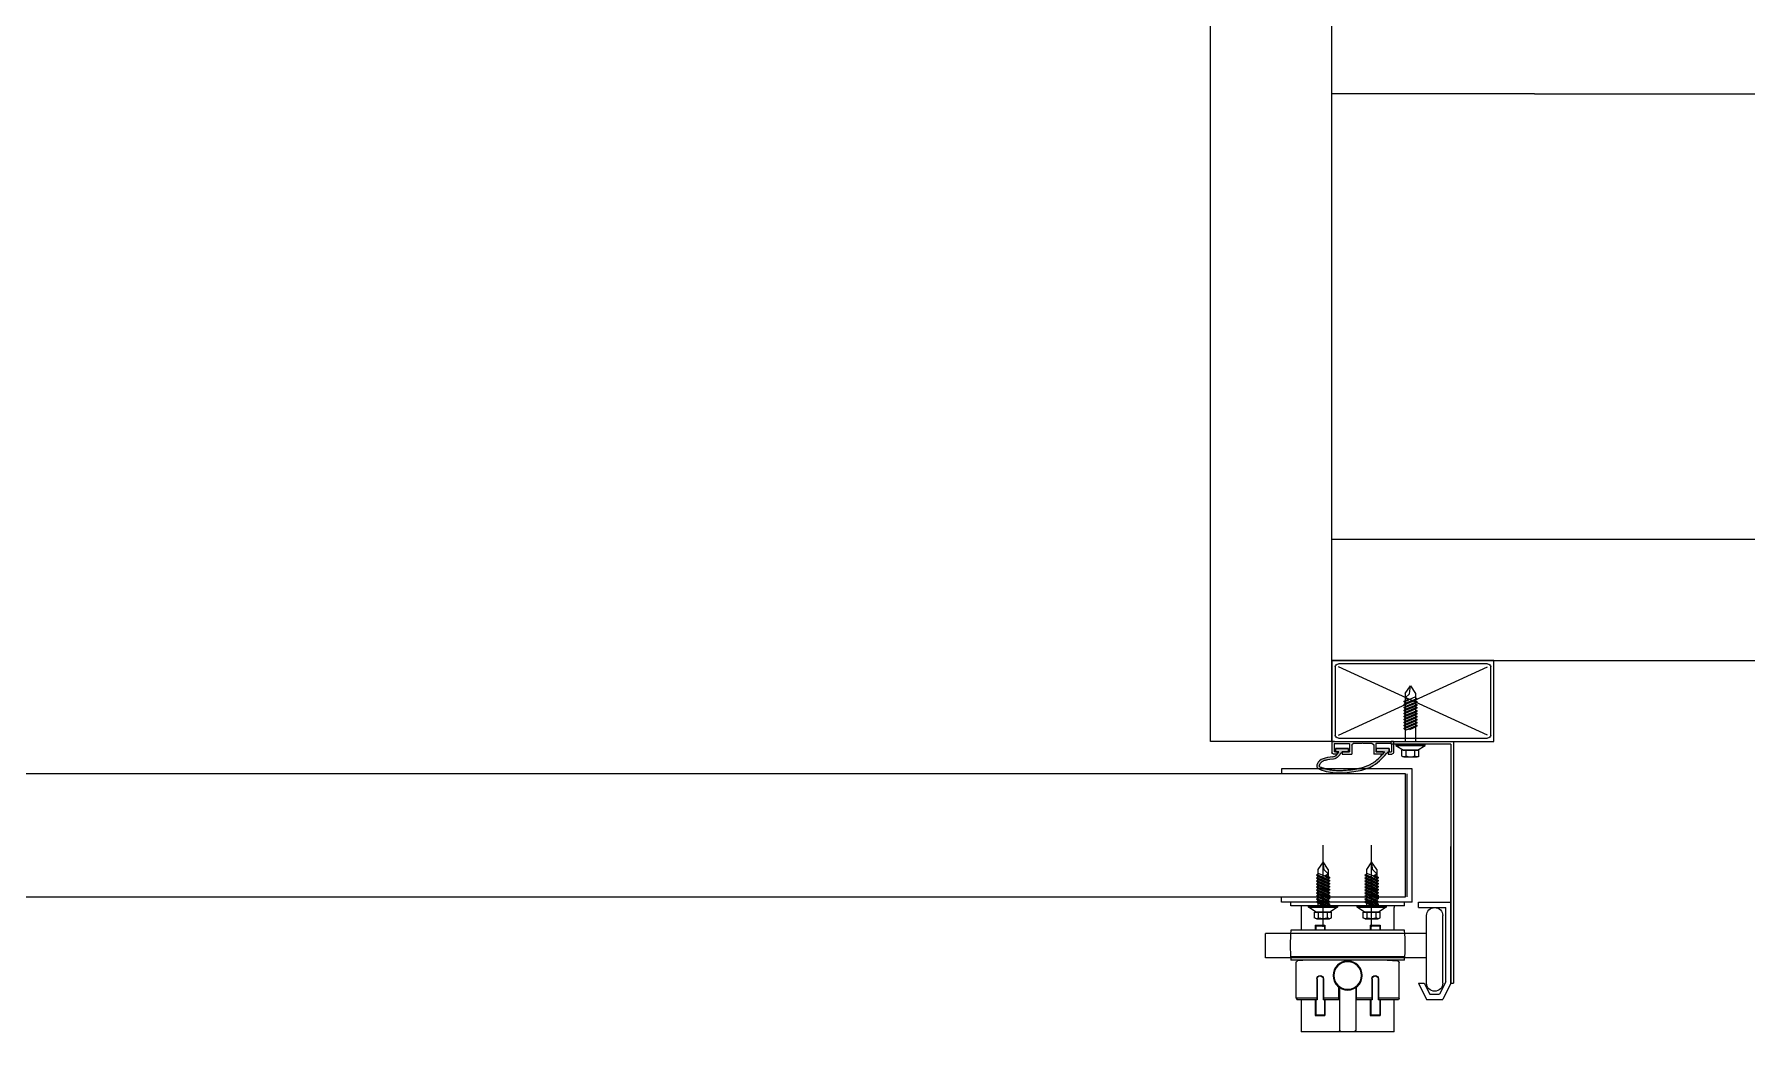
# Model space of a CAD drawing. Header units: millimetres. Extents: x -27104 to 125781, y -3376 to 46996.
# Drawn here: x 59840.99 to 59861.67, y 18517.12 to 18529.17 of the extents above; entities that cross this region are included whole.
import ezdxf

# ---------------------------------------------------------------- set-up
doc = ezdxf.new("R2010")
doc.units = ezdxf.units.MM
doc.header["$LTSCALE"] = 100
doc.header["$MEASUREMENT"] = 0
doc.layers.get('0').update_dxf_attribs({"linetype": 'CONTINUOUS'})
for name, color, linetype in [('ELE9', 9, 'CONTINUOUS'), ('FIN(패널-T75 글라스울)', 6, 'CONTINUOUS'), ('OVERHEAD DOOR - 1', 4, 'CONTINUOUS'), ('OVERHEAD DOOR - ETC', 252, 'CONTINUOUS')]:
    doc.layers.add(name, color=color, linetype=linetype)

# ---------------------------------------------------------------- blocks, each defined once
blk = doc.blocks.new('A$C2563bbe5')
at = {"layer": 'OVERHEAD DOOR - ETC'}
h = blk.add_hatch(color=256, dxfattribs=at)
h.dxf.hatch_style = 1
edge = h.paths.add_edge_path()
edge.add_line((6727.3, 733.3), (6729.3, 733.3))
edge.add_spline(control_points=[(6729.3, 733.3), (6729, 733.8), (6728.7, 734.4), (6728.3, 734.8)], knot_values=[0, 0, 0, 0, 1.802776, 1.802776, 1.802776, 1.802776], degree=3, periodic=0)
edge.add_line((6728.3, 734.8), (6728, 735))
edge.add_line((6728, 735), (6727.6, 735.7))
edge.add_line((6727.6, 735.7), (6726.7, 736.1))
edge.add_line((6726.7, 736.1), (6725.4, 736.5))
edge.add_spline(control_points=[(6725.4, 736.5), (6721.2, 737), (6716.3, 737.6), (6715.3, 743.5), (6719.6, 745), (6724.2, 746.2), (6732, 746.6), (6737.6, 745.8), (6741.1, 745.2)], knot_values=[0, 0, 0, 0, 10.510022, 12.30215, 15.888405, 21.408051, 27.790202, 38.523805, 38.523805, 38.523805, 38.523805], degree=3, periodic=0)
edge.add_spline(control_points=[(6741.1, 745.2), (6741.1, 745.2), (6744.3, 744.6), (6751.9, 742.2), (6756.9, 736.5), (6759.7, 733.3)], knot_values=[81.368069, 81.368069, 81.368069, 81.368069, 81.427954, 91.382666, 103.911951, 103.911951, 103.911951, 103.911951], degree=3, periodic=0)
edge.add_line((6759.7, 733.3), (6760.3, 733.3))
edge.add_line((6760.3, 733.3), (6760.3, 731.3))
edge.add_line((6760.3, 731.3), (6752.3, 731.3))
edge.add_line((6752.3, 731.3), (6752.3, 733.3))
edge.add_line((6752.3, 733.3), (6757.7, 733.3))
edge.add_spline(control_points=[(6757.7, 733.3), (6757.4, 733.7), (6757, 734.1), (6756.7, 734.4)], knot_values=[101.110526, 101.110526, 101.110526, 101.110526, 102.614786, 102.614786, 102.614786, 102.614786], degree=3, periodic=0)
edge.add_line((6756.7, 734.4), (6756.7, 734.8))
edge.add_line((6756.7, 734.8), (6756.4, 734.8))
edge.add_spline(control_points=[(6756.4, 734.8), (6756.3, 734.9), (6756.2, 735), (6755, 736.3), (6753.9, 737.4), (6752.1, 738.9), (6751.5, 739.4), (6750.3, 740.2), (6749.6, 740.6), (6747.4, 741.8), (6745.6, 742.5), (6742.9, 743.3), (6742, 743.5), (6741, 743.7), (6740.9, 743.7), (6740.8, 743.8)], knot_values=[81.408921, 81.408921, 81.408921, 81.408921, 81.846453, 81.846453, 86.724969, 86.724969, 89.164228, 89.164228, 91.603486, 91.603486, 97.394899, 97.394899, 100.290605, 100.290605, 100.605478, 100.605478, 100.605478, 100.605478], degree=3, periodic=0)
edge.add_spline(control_points=[(6740.8, 743.8), (6740, 743.9), (6739.3, 744.1), (6737.3, 744.4), (6736.1, 744.5), (6734.3, 744.6), (6733.7, 744.7), (6733.1, 744.7)], knot_values=[72.981686, 72.981686, 72.981686, 72.981686, 75.56252, 75.56252, 79.405214, 79.405214, 81.408921, 81.408921, 81.408921, 81.408921], degree=3, periodic=0)
edge.add_spline(control_points=[(6733.1, 744.7), (6732.3, 744.8), (6731.5, 744.8), (6730.6, 744.9), (6730.5, 744.9), (6730.4, 744.9)], knot_values=[24.457688, 24.457688, 24.457688, 24.457688, 26.980257, 26.980257, 27.239597, 27.239597, 27.239597, 27.239597], degree=3, periodic=0)
edge.add_spline(control_points=[(6730.4, 744.9), (6729.5, 744.9), (6728.6, 744.9), (6726.7, 744.8), (6725.7, 744.7), (6723.7, 744.4), (6722.8, 744.2), (6721.3, 743.9), (6720.8, 743.7), (6720, 743.5), (6719.8, 743.4), (6719.2, 743.3), (6719, 743.2), (6718.4, 743), (6718.2, 742.9), (6717.7, 742.7), (6717.5, 742.6), (6717.3, 742.4), (6717.2, 742.3), (6717.2, 742.3), (6717.2, 742.3), (6717.1, 742.2), (6717.1, 742.2), (6717.1, 742.2), (6717.1, 742.1), (6717.1, 741.8), (6717.2, 741.7), (6717.3, 741.4), (6717.3, 741.3), (6717.5, 741), (6717.6, 740.9), (6717.9, 740.6), (6718.1, 740.4), (6718.5, 739.5), (6719.1, 739.4), (6719.9, 739), (6720.6, 738.6), (6721.6, 738.5), (6722.2, 738.4), (6726, 737.9)], knot_values=[0, 0, 0, 0, 2.699013, 2.699013, 5.918469, 5.918469, 9.137924, 9.137924, 10.747652, 10.747652, 11.552515, 11.552515, 12.357379, 12.357379, 13.187027, 13.187027, 14.016674, 14.016674, 14.846322, 14.846322, 15.271824, 15.271824, 15.697327, 15.697327, 16.368626, 16.368626, 17.039926, 17.039926, 17.711225, 17.711225, 18.939482, 18.939482, 20.167739, 20.167739, 21.883718, 21.883718, 23.599698, 23.599698, 24.457688, 24.457688, 24.457688, 24.457688], degree=3, periodic=0)
edge.add_spline(control_points=[(6726, 737.9), (6726.5, 737.8), (6727.1, 737.6), (6728, 737.1), (6728.3, 736.8), (6728.8, 736.4), (6729, 736.3), (6729.3, 736), (6729.4, 735.8), (6729.8, 735.3), (6730, 735), (6730.3, 734.5), (6730.5, 734.3), (6731.3, 733.3)], knot_values=[0, 0, 0, 0, 1.654202, 1.654202, 2.776859, 2.776859, 3.338188, 3.338188, 3.899517, 3.899517, 4.888564, 4.888564, 5.545615, 5.545615, 5.545615, 5.545615], degree=3, periodic=0)
edge.add_line((6731.3, 733.3), (6735.3, 733.3))
edge.add_line((6735.3, 733.3), (6735.3, 731.3))
edge.add_line((6735.3, 731.3), (6727.3, 731.3))
edge.add_line((6727.3, 731.3), (6727.3, 733.3))
at = {"layer": 'FIN(패널-T75 글라스울)'}
for p, q in [((6650, 727), (6650, 252)), ((6725, 727), (6650, 727)), ((6725, 727), (6725, 252)), ((6725, 677), (7200, 677)), ((6725, 602), (7200, 602)), ((6725, 327), (6850, 327))]:
    blk.add_line(p, q, dxfattribs=at)
at = {"layer": 'OVERHEAD DOOR - 1', "lineweight": 0}
for p, q in [((4229.6, 823), (6770.4, 823)), ((6770.4, 823), (6770.4, 747)), ((6770.4, 747), (4229.6, 747))]:
    blk.add_line(p, q, dxfattribs=at)
at = {"layer": 'OVERHEAD DOOR - ETC'}
for p, q in [((6706, 886.5), (6706, 906.2)), ((6763.5, 906.2), (6706, 906.2)), ((6729.7, 879), (6729.7, 905.2)), ((6738.7, 906.2), (6730.7, 906.2)), ((6739.7, 879), (6739.7, 905.2)), ((6763.5, 906.2), (6763.5, 886.5)), ((6714.7, 886.5), (6714.7, 896.2)), ((6714.7, 896.2), (6720.7, 896.2)), ((6715, 886.5), (6715, 896)), ((6720.5, 896), (6715, 896)), ((6720.5, 886.5), (6720.5, 896)), ((6720.7, 886.5), (6720.7, 896.2)), ((6748.7, 886.5), (6748.7, 896.2)), ((6748.7, 896.2), (6754.7, 896.2)), ((6749, 886.5), (6749, 896)), ((6754.5, 896), (6749, 896)), ((6754.5, 886.5), (6754.5, 896)), ((6754.7, 886.5), (6754.7, 896.2)), ((6703, 885.5), (6703.5, 886.5)), ((6703, 885.5), (6703, 863.4)), ((6715.9, 885.5), (6703, 885.5)), ((6715.9, 886.5), (6703.5, 886.5)), ((6715.7, 873.5), (6715.7, 886.5)), ((6715.9, 873.5), (6715.9, 886.5)), ((6719.5, 873.5), (6719.5, 886.5)), ((6729.2, 886.5), (6719.5, 886.5)), ((6729.2, 885.5), (6719.5, 885.5)), ((6719.7, 873.5), (6719.7, 886.5)), ((6729.2, 886.5), (6729.2, 878.6)), ((6740.2, 886.5), (6740.2, 878.6)), ((6749.9, 886.5), (6740.2, 886.5)), ((6749.9, 885.5), (6740.2, 885.5)), ((6749.7, 873.5), (6749.7, 886.5)), ((6749.9, 873.5), (6749.9, 886.5)), ((6753.5, 873.5), (6753.5, 886.5)), ((6766, 886.5), (6753.5, 886.5)), ((6766.5, 885.5), (6753.5, 885.5)), ((6753.7, 873.5), (6753.7, 886.5)), ((6766.5, 885.5), (6766, 886.5)), ((6766.5, 885.5), (6766.5, 863.4)), ((6778.4, 876.2), (6783.4, 886.2)), ((6782, 876.2), (6785.4, 883)), ((6783.4, 886.2), (6793.4, 886.2)), ((6785.4, 883), (6791.4, 883)), ((6795.2, 875.4), (6791.4, 883)), ((6798.4, 876.2), (6793.4, 886.2)), ((6778.4, 876.2), (6782, 876.2)), ((6783.4, 876.2), (6783.4, 834.5)), ((6793.4, 876.2), (6793.4, 834.5)), ((6795.2, 875.4), (6795.2, 829.4)), ((6798.4, 876.2), (6798.4, 791.9)), ((6798.4, 728.6), (6798.4, 876.2)), ((6798.4, 876.2), (6800, 876.2)), ((6800, 727), (6800, 876.2)), ((6684.1, 860.5), (6684.1, 845.5)), ((6699.7, 860.5), (6684.1, 860.5)), ((6769.7, 862), (6699.7, 862)), ((6769.3, 860.5), (6699.7, 860.5)), ((6769.7, 860), (6699.7, 860)), ((6710.4, 862), (6703.8, 862.4)), ((6706, 862.1), (6706, 862)), ((6759.1, 862), (6765.7, 862.4)), ((6763.5, 862.1), (6763.5, 862)), ((6782.1, 860.5), (6769.3, 860.5)), ((6783.4, 860.5), (6773.6, 860.5)), ((6699.7, 845.5), (6684.1, 845.5)), ((6769.3, 845.5), (6699.7, 845.5)), ((6769.7, 845.5), (6699.7, 845.5)), ((6769.7, 843.5), (6699.7, 843.5)), ((6706, 828.5), (6706, 843.5)), ((6714.3, 836), (6714.3, 832.3)), ((6714.7, 840.5), (6714.7, 843.5)), ((6714.7, 840.5), (6720.7, 840.5)), ((6715, 840.8), (6715, 843.5)), ((6715, 840.8), (6720.5, 840.8)), ((6715.5, 836.5), (6723.6, 836.5)), ((6716.8, 836), (6716.8, 832.3)), ((6719.5, 841.5), (6719.5, 791.1)), ((6720.5, 840.8), (6720.5, 843.5)), ((6720.7, 840.5), (6720.7, 843.5)), ((6722.3, 836), (6722.3, 832.3)), ((6724.8, 836), (6724.8, 832.3)), ((6744.3, 836), (6744.3, 832.3)), ((6745.5, 836.5), (6753.6, 836.5)), ((6746.8, 836), (6746.8, 832.3)), ((6748.7, 840.5), (6748.7, 843.5)), ((6748.7, 840.5), (6754.7, 840.5)), ((6749, 840.8), (6749, 843.5)), ((6749, 840.8), (6754.5, 840.8)), ((6749.5, 841.5), (6749.5, 791.1)), ((6752.3, 836), (6752.3, 832.3)), ((6754.5, 840.8), (6754.5, 843.5)), ((6754.7, 840.5), (6754.7, 843.5)), ((6754.8, 836), (6754.8, 832.3)), ((6763.5, 843.5), (6763.5, 829.5)), ((6782.1, 845.5), (6769.3, 845.5)), ((6783.4, 845.5), (6773.6, 845.5)), ((6774.6, 826.2), (6693.8, 826.2)), ((6693.8, 826.2), (6693.8, 823)), ((6769.7, 828.5), (6699.7, 828.5)), ((6699.7, 828.5), (6699.7, 826.2)), ((6769.7, 826.2), (6699.7, 826.2)), ((6706, 828.5), (6706, 829.5)), ((6715.2, 832.3), (6710.5, 829.3)), ((6710.5, 829.3), (6728.5, 829.3)), ((6728.5, 829.3), (6710.5, 829.3)), ((6710.5, 829.3), (6710.5, 828.5)), ((6710.5, 828.5), (6728.5, 828.5)), ((6714.3, 832.3), (6724.8, 832.3)), ((6723.8, 832.3), (6715.2, 832.3)), ((6715.4, 826.1), (6721.3, 828.5)), ((6715.4, 824.3), (6723.7, 827.7)), ((6715.4, 824.3), (6723.7, 827.7)), ((6715.4, 826.1), (6716.4, 826.9)), ((6716.4, 825.7), (6715.4, 826.1)), ((6715.4, 826.1), (6716.4, 825.3)), ((6716.4, 826.1), (6715.4, 826.1)), ((6715.4, 822.4), (6723.7, 825.9)), ((6715.4, 822.4), (6723.7, 825.9)), ((6715.4, 824.3), (6716.4, 825.1)), ((6716.4, 826.9), (6716.4, 828.5)), ((6722.2, 828.5), (6716.4, 826.1)), ((6716.4, 826.9), (6720.2, 828.5)), ((6716.4, 825.1), (6722.7, 827.7)), ((6722.7, 826.9), (6716.4, 824.3)), ((6716.4, 825.1), (6716.4, 826.1)), ((6716.4, 823.2), (6722.7, 825.9)), ((6722.7, 825), (6716.4, 822.4)), ((6722.7, 827.7), (6722.7, 828.5)), ((6723.7, 827.7), (6722.7, 828.5)), ((6722.7, 828.1), (6723.7, 827.7)), ((6723.7, 827.7), (6722.7, 826.9)), ((6722.7, 827.7), (6723.7, 827.7)), ((6722.7, 825.9), (6722.7, 826.9)), ((6723.7, 825.9), (6722.7, 826.7)), ((6722.7, 826.3), (6723.7, 825.9)), ((6723.7, 825.9), (6722.7, 825)), ((6722.7, 825.9), (6723.7, 825.9)), ((6722.7, 824), (6722.7, 825)), ((6723.7, 824), (6722.7, 824.8)), ((6722.7, 824.4), (6723.7, 824)), ((6728.5, 829.3), (6723.8, 832.3)), ((6728.5, 828.5), (6728.5, 829.3)), ((6745.2, 832.3), (6740.5, 829.3)), ((6740.5, 829.3), (6758.5, 829.3)), ((6758.5, 829.3), (6740.5, 829.3)), ((6740.5, 829.3), (6740.5, 828.5)), ((6740.5, 828.5), (6758.5, 828.5)), ((6744.3, 832.3), (6754.8, 832.3)), ((6753.8, 832.3), (6745.2, 832.3)), ((6745.4, 826.1), (6751.3, 828.5)), ((6745.4, 824.3), (6753.7, 827.7)), ((6745.4, 824.3), (6753.7, 827.7)), ((6745.4, 826.1), (6746.4, 826.9)), ((6746.4, 825.7), (6745.4, 826.1)), ((6745.4, 826.1), (6746.4, 825.3)), ((6746.4, 826.1), (6745.4, 826.1)), ((6745.4, 822.4), (6753.7, 825.9)), ((6745.4, 822.4), (6753.7, 825.9)), ((6745.4, 824.3), (6746.4, 825.1)), ((6746.4, 826.9), (6746.4, 828.5)), ((6752.2, 828.5), (6746.4, 826.1)), ((6746.4, 826.9), (6750.2, 828.5)), ((6746.4, 825.1), (6752.7, 827.7)), ((6752.7, 826.9), (6746.4, 824.3)), ((6746.4, 825.1), (6746.4, 826.1)), ((6746.4, 823.2), (6752.7, 825.9)), ((6752.7, 825), (6746.4, 822.4)), ((6752.7, 827.7), (6752.7, 828.5)), ((6753.7, 827.7), (6752.7, 828.5)), ((6752.7, 828.1), (6753.7, 827.7)), ((6753.7, 827.7), (6752.7, 826.9)), ((6752.7, 827.7), (6753.7, 827.7)), ((6752.7, 825.9), (6752.7, 826.9)), ((6753.7, 825.9), (6752.7, 826.7)), ((6752.7, 826.3), (6753.7, 825.9)), ((6753.7, 825.9), (6752.7, 825)), ((6752.7, 825.9), (6753.7, 825.9)), ((6752.7, 824), (6752.7, 825)), ((6753.7, 824), (6752.7, 824.8)), ((6752.7, 824.4), (6753.7, 824)), ((6758.5, 829.3), (6753.8, 832.3)), ((6758.5, 828.5), (6758.5, 829.3)), ((6763.5, 828.5), (6763.5, 829.5)), ((6769.7, 828.5), (6769.7, 826.2)), ((6774.6, 826.2), (6774.6, 743.8)), ((6778.4, 829.4), (6795.2, 829.4)), ((6778.4, 829.4), (6778.4, 826.2)), ((6778.4, 826.2), (6798.4, 826.2)), ((6693.8, 823), (6770.4, 823)), ((6716.4, 823.9), (6715.4, 824.3)), ((6715.4, 824.3), (6716.4, 823.5)), ((6716.4, 824.3), (6715.4, 824.3)), ((6715.4, 820.6), (6723.7, 824)), ((6715.4, 820.6), (6723.7, 824)), ((6715.4, 822.4), (6716.4, 823.2)), ((6716.4, 822.4), (6715.4, 822.4)), ((6716.4, 822), (6715.4, 822.4)), ((6715.4, 822.4), (6716.4, 821.6)), ((6715.4, 818.8), (6723.7, 822.2)), ((6715.4, 818.8), (6723.7, 822.2)), ((6715.4, 820.6), (6716.4, 821.4)), ((6716.4, 820.2), (6715.4, 820.6)), ((6715.4, 820.6), (6716.4, 819.8)), ((6716.4, 820.6), (6715.4, 820.6)), ((6715.4, 816.9), (6723.7, 820.4)), ((6715.4, 816.9), (6723.7, 820.4)), ((6715.4, 818.8), (6716.4, 819.6)), ((6716.4, 818.4), (6715.4, 818.8)), ((6715.4, 818.8), (6716.4, 818)), ((6716.4, 818.8), (6715.4, 818.8)), ((6715.4, 815.1), (6723.7, 818.5)), ((6715.4, 815.1), (6723.7, 818.5)), ((6715.4, 816.9), (6716.4, 817.7)), ((6716.4, 816.5), (6715.4, 816.9)), ((6715.4, 816.9), (6716.4, 816.1)), ((6716.4, 816.9), (6715.4, 816.9)), ((6715.4, 813.3), (6723.7, 816.7)), ((6715.4, 813.3), (6723.7, 816.7)), ((6715.4, 815.1), (6716.4, 815.9)), ((6716.4, 814.7), (6715.4, 815.1)), ((6715.4, 815.1), (6716.4, 814.3)), ((6716.4, 815.1), (6715.4, 815.1)), ((6715.4, 811.4), (6723.7, 814.9)), ((6715.4, 811.4), (6723.7, 814.9)), ((6715.4, 813.3), (6716.4, 814.1)), ((6716.4, 823.2), (6716.4, 824.3)), ((6716.4, 821.4), (6722.7, 824)), ((6722.7, 823.2), (6716.4, 820.6)), ((6716.4, 821.4), (6716.4, 822.4)), ((6716.4, 819.6), (6722.7, 822.2)), ((6722.7, 821.4), (6716.4, 818.8)), ((6716.4, 819.6), (6716.4, 820.6)), ((6716.4, 817.7), (6722.7, 820.4)), ((6722.7, 819.5), (6716.4, 816.9)), ((6716.4, 817.7), (6716.4, 818.8)), ((6716.4, 815.9), (6722.7, 818.5)), ((6722.7, 817.7), (6716.4, 815.1)), ((6716.4, 815.9), (6716.4, 816.9)), ((6716.4, 814.1), (6722.7, 816.7)), ((6722.7, 815.9), (6716.4, 813.3)), ((6716.4, 814.1), (6716.4, 815.1)), ((6716.4, 812.2), (6722.7, 814.9)), ((6722.7, 814.1), (6716.4, 811.4)), ((6723.7, 824), (6722.7, 823.2)), ((6722.7, 824), (6723.7, 824)), ((6722.7, 822.2), (6722.7, 823.2)), ((6723.7, 822.2), (6722.7, 823)), ((6722.7, 822.6), (6723.7, 822.2)), ((6723.7, 822.2), (6722.7, 821.4)), ((6722.7, 822.2), (6723.7, 822.2)), ((6722.7, 820.4), (6722.7, 821.4)), ((6723.7, 820.4), (6722.7, 821.2)), ((6722.7, 820.8), (6723.7, 820.4)), ((6723.7, 820.4), (6722.7, 819.5)), ((6722.7, 820.4), (6723.7, 820.4)), ((6722.7, 818.5), (6722.7, 819.5)), ((6723.7, 818.5), (6722.7, 819.3)), ((6722.7, 818.9), (6723.7, 818.5)), ((6723.7, 818.5), (6722.7, 817.7)), ((6722.7, 818.5), (6723.7, 818.5)), ((6722.7, 816.7), (6722.7, 817.7)), ((6723.7, 816.7), (6722.7, 817.5)), ((6722.7, 817.1), (6723.7, 816.7)), ((6723.7, 816.7), (6722.7, 815.9)), ((6722.7, 816.7), (6723.7, 816.7)), ((6722.7, 814.9), (6722.7, 815.9)), ((6723.7, 814.9), (6722.7, 815.7)), ((6722.7, 815.3), (6723.7, 814.9)), ((6723.7, 814.9), (6722.7, 814.1)), ((6722.7, 814.9), (6723.7, 814.9)), ((6722.7, 813), (6722.7, 814.1)), ((6746.4, 823.9), (6745.4, 824.3)), ((6745.4, 824.3), (6746.4, 823.5)), ((6746.4, 824.3), (6745.4, 824.3)), ((6745.4, 820.6), (6753.7, 824)), ((6745.4, 820.6), (6753.7, 824)), ((6745.4, 822.4), (6746.4, 823.2)), ((6746.4, 822.4), (6745.4, 822.4)), ((6746.4, 822), (6745.4, 822.4)), ((6745.4, 822.4), (6746.4, 821.6)), ((6745.4, 818.8), (6753.7, 822.2)), ((6745.4, 818.8), (6753.7, 822.2)), ((6745.4, 820.6), (6746.4, 821.4)), ((6746.4, 820.2), (6745.4, 820.6)), ((6745.4, 820.6), (6746.4, 819.8)), ((6746.4, 820.6), (6745.4, 820.6)), ((6745.4, 816.9), (6753.7, 820.4)), ((6745.4, 816.9), (6753.7, 820.4)), ((6745.4, 818.8), (6746.4, 819.6)), ((6746.4, 818.4), (6745.4, 818.8)), ((6745.4, 818.8), (6746.4, 818)), ((6746.4, 818.8), (6745.4, 818.8)), ((6745.4, 815.1), (6753.7, 818.5)), ((6745.4, 815.1), (6753.7, 818.5)), ((6745.4, 816.9), (6746.4, 817.7)), ((6746.4, 816.5), (6745.4, 816.9)), ((6745.4, 816.9), (6746.4, 816.1)), ((6746.4, 816.9), (6745.4, 816.9)), ((6745.4, 813.3), (6753.7, 816.7)), ((6745.4, 813.3), (6753.7, 816.7)), ((6745.4, 815.1), (6746.4, 815.9)), ((6746.4, 814.7), (6745.4, 815.1)), ((6745.4, 815.1), (6746.4, 814.3)), ((6746.4, 815.1), (6745.4, 815.1)), ((6745.4, 811.4), (6753.7, 814.9)), ((6745.4, 811.4), (6753.7, 814.9)), ((6745.4, 813.3), (6746.4, 814.1)), ((6746.4, 823.2), (6746.4, 824.3)), ((6746.4, 821.4), (6752.7, 824)), ((6752.7, 823.2), (6746.4, 820.6)), ((6746.4, 821.4), (6746.4, 822.4)), ((6746.4, 819.6), (6752.7, 822.2)), ((6752.7, 821.4), (6746.4, 818.8)), ((6746.4, 819.6), (6746.4, 820.6)), ((6746.4, 817.7), (6752.7, 820.4)), ((6752.7, 819.5), (6746.4, 816.9)), ((6746.4, 817.7), (6746.4, 818.8)), ((6746.4, 815.9), (6752.7, 818.5)), ((6752.7, 817.7), (6746.4, 815.1)), ((6746.4, 815.9), (6746.4, 816.9)), ((6746.4, 814.1), (6752.7, 816.7)), ((6752.7, 815.9), (6746.4, 813.3)), ((6746.4, 814.1), (6746.4, 815.1)), ((6746.4, 812.2), (6752.7, 814.9)), ((6752.7, 814.1), (6746.4, 811.4)), ((6753.7, 824), (6752.7, 823.2)), ((6752.7, 824), (6753.7, 824)), ((6752.7, 822.2), (6752.7, 823.2)), ((6753.7, 822.2), (6752.7, 823)), ((6752.7, 822.6), (6753.7, 822.2)), ((6753.7, 822.2), (6752.7, 821.4)), ((6752.7, 822.2), (6753.7, 822.2)), ((6752.7, 820.4), (6752.7, 821.4)), ((6753.7, 820.4), (6752.7, 821.2)), ((6752.7, 820.8), (6753.7, 820.4)), ((6753.7, 820.4), (6752.7, 819.5)), ((6752.7, 820.4), (6753.7, 820.4)), ((6752.7, 818.5), (6752.7, 819.5)), ((6753.7, 818.5), (6752.7, 819.3)), ((6752.7, 818.9), (6753.7, 818.5)), ((6753.7, 818.5), (6752.7, 817.7)), ((6752.7, 818.5), (6753.7, 818.5)), ((6752.7, 816.7), (6752.7, 817.7)), ((6753.7, 816.7), (6752.7, 817.5)), ((6752.7, 817.1), (6753.7, 816.7)), ((6753.7, 816.7), (6752.7, 815.9)), ((6752.7, 816.7), (6753.7, 816.7)), ((6752.7, 814.9), (6752.7, 815.9)), ((6753.7, 814.9), (6752.7, 815.7)), ((6752.7, 815.3), (6753.7, 814.9)), ((6753.7, 814.9), (6752.7, 814.1)), ((6752.7, 814.9), (6753.7, 814.9)), ((6752.7, 813), (6752.7, 814.1)), ((6771.4, 823), (6771.4, 747)), ((6716.4, 812.9), (6715.4, 813.3)), ((6715.4, 813.3), (6716.4, 812.5)), ((6716.4, 813.3), (6715.4, 813.3)), ((6715.4, 809.6), (6723.7, 813)), ((6715.4, 809.6), (6723.7, 813)), ((6715.4, 811.4), (6716.4, 812.2)), ((6716.4, 811.4), (6715.4, 811.4)), ((6716.4, 811), (6715.4, 811.4)), ((6715.4, 811.4), (6716.4, 810.6)), ((6715.4, 809.6), (6716.4, 810.4)), ((6716.4, 809.2), (6715.4, 809.6)), ((6715.4, 809.6), (6716.4, 808.8)), ((6716.4, 809.6), (6715.4, 809.6)), ((6716.4, 812.2), (6716.4, 813.3)), ((6716.4, 810.4), (6722.7, 813)), ((6722.7, 812.2), (6716.4, 809.6)), ((6716.4, 810.4), (6716.4, 811.4)), ((6716.4, 808.2), (6720.7, 810)), ((6716.4, 806.1), (6716.4, 809.6)), ((6719.5, 801.3), (6716.4, 806.1)), ((6720.3, 806.3), (6719.5, 801.3)), ((6722.7, 806.1), (6719.5, 801.3)), ((6722.7, 808.8), (6720.3, 806.3)), ((6720.7, 810), (6723.7, 811.2)), ((6720.7, 810), (6723.7, 811.2)), ((6720.7, 810), (6721.7, 810.8)), ((6720.7, 810), (6722.7, 808.8)), ((6721.7, 810), (6720.7, 810)), ((6721.7, 810.8), (6722.7, 811.2)), ((6722.7, 810.4), (6721.7, 810)), ((6723.7, 813), (6722.7, 813.8)), ((6722.7, 813.4), (6723.7, 813)), ((6723.7, 813), (6722.7, 812.2)), ((6722.7, 813), (6723.7, 813)), ((6722.7, 811.2), (6722.7, 812.2)), ((6723.7, 811.2), (6722.7, 812)), ((6722.7, 811.6), (6723.7, 811.2)), ((6723.7, 811.2), (6722.7, 810.4)), ((6722.7, 811.2), (6723.7, 811.2)), ((6722.7, 806.1), (6722.7, 810.4)), ((6746.4, 812.9), (6745.4, 813.3)), ((6745.4, 813.3), (6746.4, 812.5)), ((6746.4, 813.3), (6745.4, 813.3)), ((6745.4, 809.6), (6753.7, 813)), ((6745.4, 809.6), (6753.7, 813)), ((6745.4, 811.4), (6746.4, 812.2)), ((6746.4, 811.4), (6745.4, 811.4)), ((6746.4, 811), (6745.4, 811.4)), ((6745.4, 811.4), (6746.4, 810.6)), ((6745.4, 809.6), (6746.4, 810.4)), ((6746.4, 809.2), (6745.4, 809.6)), ((6745.4, 809.6), (6746.4, 808.8)), ((6746.4, 809.6), (6745.4, 809.6)), ((6746.4, 812.2), (6746.4, 813.3)), ((6746.4, 810.4), (6752.7, 813)), ((6752.7, 812.2), (6746.4, 809.6)), ((6746.4, 810.4), (6746.4, 811.4)), ((6746.4, 808.2), (6750.7, 810)), ((6746.4, 806.1), (6746.4, 809.6)), ((6749.5, 801.3), (6746.4, 806.1)), ((6750.3, 806.3), (6749.5, 801.3)), ((6752.7, 806.1), (6749.5, 801.3)), ((6752.7, 808.8), (6750.3, 806.3)), ((6750.7, 810), (6753.7, 811.2)), ((6750.7, 810), (6753.7, 811.2)), ((6750.7, 810), (6751.7, 810.8)), ((6750.7, 810), (6752.7, 808.8)), ((6751.7, 810), (6750.7, 810)), ((6751.7, 810.8), (6752.7, 811.2)), ((6752.7, 810.4), (6751.7, 810)), ((6753.7, 813), (6752.7, 813.8)), ((6752.7, 813.4), (6753.7, 813)), ((6753.7, 813), (6752.7, 812.2)), ((6752.7, 813), (6753.7, 813)), ((6752.7, 811.2), (6752.7, 812.2)), ((6753.7, 811.2), (6752.7, 812)), ((6752.7, 811.6), (6753.7, 811.2)), ((6753.7, 811.2), (6752.7, 810.4)), ((6752.7, 811.2), (6753.7, 811.2)), ((6752.7, 806.1), (6752.7, 810.4)), ((6693.8, 743.8), (6693.8, 747)), ((6774.6, 743.8), (6693.8, 743.8)), ((6725, 727), (6725, 733.8)), ((6725.4, 736.5), (6726.7, 736.1)), ((6728.3, 734.8), (6726, 734.8)), ((6728.3, 733.3), (6726.3, 733.3)), ((6726.3, 728.3), (6726.3, 733.3)), ((6726.7, 736.1), (6727.6, 735.7)), ((6729.3, 733.3), (6727.3, 733.3)), ((6727.3, 731.3), (6727.3, 733.3)), ((6727.3, 733.3), (6729.3, 733.3)), ((6727.3, 731.3), (6727.3, 733.3)), ((6727.3, 733.3), (6729.3, 733.3)), ((6727.3, 731.3), (6727.3, 733.3)), ((6727.3, 731.3), (6735.3, 731.3)), ((6735.3, 731.3), (6727.3, 731.3)), ((6735.3, 731.3), (6727.3, 731.3)), ((6727.6, 735.7), (6728, 735)), ((6728, 735), (6728.3, 734.8)), ((6728.3, 733.3), (6728.3, 734.8)), ((6731.3, 733.3), (6731.3, 734.8)), ((6731.3, 734.8), (6737.2, 734.8)), ((6731.3, 733.3), (6735.9, 733.3)), ((6735.3, 733.3), (6731.3, 733.3)), ((6731.3, 733.3), (6735.3, 733.3)), ((6731.3, 733.3), (6735.3, 733.3)), ((6735.3, 731.3), (6735.3, 733.3)), ((6735.3, 733.3), (6735.3, 731.3)), ((6735.3, 733.3), (6735.3, 731.3)), ((6735.9, 728.3), (6735.9, 733.3)), ((6737.2, 729.3), (6737.2, 734.8)), ((6750.8, 729.3), (6750.8, 734.8)), ((6756.7, 734.8), (6750.8, 734.8)), ((6756.7, 733.3), (6752.1, 733.3)), ((6752.1, 728.3), (6752.1, 733.3)), ((6752.3, 731.3), (6752.3, 733.3)), ((6752.3, 733.3), (6757.7, 733.3)), ((6752.3, 731.3), (6752.3, 733.3)), ((6752.3, 733.3), (6757.7, 733.3)), ((6752.3, 731.3), (6752.3, 733.3)), ((6752.3, 733.3), (6757.7, 733.3)), ((6760.3, 731.3), (6752.3, 731.3)), ((6760.3, 731.3), (6752.3, 731.3)), ((6760.3, 731.3), (6752.3, 731.3)), ((6756.7, 734.8), (6756.4, 734.8)), ((6756.7, 734.8), (6756.4, 734.8)), ((6756.7, 733.3), (6756.7, 734.8)), ((6756.7, 734.4), (6756.7, 734.8)), ((6756.7, 734.4), (6756.7, 734.8)), ((6759.7, 733.3), (6759.7, 734.8)), ((6759.7, 734.8), (6762, 734.8)), ((6759.7, 733.3), (6761.7, 733.3)), ((6759.7, 733.3), (6760.3, 733.3)), ((6759.7, 733.3), (6760.3, 733.3)), ((6759.7, 733.3), (6760.3, 733.3)), ((6760.3, 731.3), (6760.3, 733.3)), ((6760.3, 733.3), (6760.3, 731.3)), ((6760.3, 733.3), (6760.3, 731.3)), ((6761.7, 728.3), (6761.7, 733.3)), ((6763, 727), (6763, 733.8)), ((6764.5, 729.4), (6769.2, 732.4)), ((6764.5, 729.4), (6782.5, 729.4)), ((6764.5, 728.6), (6764.5, 729.4)), ((6782.5, 729.4), (6764.5, 729.4)), ((6768.2, 736.1), (6768.2, 732.4)), ((6778.7, 732.4), (6768.2, 732.4)), ((6769.2, 732.4), (6777.8, 732.4)), ((6777.6, 736.6), (6769.4, 736.6)), ((6770.8, 736.1), (6770.8, 732.4)), ((6776.2, 736.1), (6776.2, 732.4)), ((6777.8, 732.4), (6782.5, 729.4)), ((6778.7, 736.1), (6778.7, 732.4)), ((6782.5, 729.4), (6782.5, 728.6)), ((6725, 727), (6725.4, 727)), ((6725, 677), (6725, 727)), ((6725, 727), (6825, 727)), ((6726.3, 728.3), (6735.9, 728.3)), ((6726.6, 727), (6761.4, 727)), ((6727, 681), (6727, 723)), ((6729, 725), (6821, 725)), ((6729, 723), (6821, 681)), ((6821, 723), (6729, 681)), ((6743.5, 728.3), (6738.2, 728.3)), ((6744, 728), (6743.5, 728.3)), ((6744.5, 728.3), (6744, 728)), ((6749.8, 728.3), (6744.5, 728.3)), ((6752, 727), (6800, 727)), ((6761.7, 728.3), (6752.1, 728.3)), ((6798.4, 728.6), (6761.5, 728.6)), ((6761.5, 728.6), (6761.5, 727)), ((6763, 727), (6762.6, 727)), ((6782.5, 728.6), (6764.5, 728.6)), ((6769.3, 718.9), (6770.3, 719.7)), ((6770.3, 719.3), (6769.3, 718.9)), ((6777.6, 715.5), (6769.3, 718.9)), ((6777.6, 715.5), (6769.3, 718.9)), ((6769.3, 718.9), (6770.3, 718.1)), ((6770.3, 718.9), (6769.3, 718.9)), ((6770.3, 718.9), (6770.3, 727)), ((6776.6, 716.3), (6770.3, 718.9)), ((6770.9, 719.7), (6776.6, 717.3)), ((6777.6, 717.3), (6771.7, 719.7)), ((6776.6, 718.1), (6772.8, 719.7)), ((6776.6, 718.1), (6776.6, 727)), ((6823, 723), (6823, 681)), ((6825, 727), (6825, 677)), ((6769.3, 717.1), (6770.3, 717.9)), ((6770.3, 717.5), (6769.3, 717.1)), ((6777.6, 713.7), (6769.3, 717.1)), ((6777.6, 713.7), (6769.3, 717.1)), ((6769.3, 717.1), (6770.3, 716.3)), ((6770.3, 717.1), (6769.3, 717.1)), ((6769.3, 715.2), (6770.3, 716)), ((6770.3, 715.6), (6769.3, 715.2)), ((6777.6, 711.8), (6769.3, 715.2)), ((6777.6, 711.8), (6769.3, 715.2)), ((6769.3, 715.2), (6770.3, 714.4)), ((6770.3, 715.2), (6769.3, 715.2)), ((6769.3, 713.4), (6770.3, 714.2)), ((6770.3, 713.8), (6769.3, 713.4)), ((6777.6, 710), (6769.3, 713.4)), ((6777.6, 710), (6769.3, 713.4)), ((6769.3, 713.4), (6770.3, 712.6)), ((6770.3, 713.4), (6769.3, 713.4)), ((6769.3, 711.6), (6770.3, 712.4)), ((6770.3, 712), (6769.3, 711.6)), ((6777.6, 708.2), (6769.3, 711.6)), ((6777.6, 708.2), (6769.3, 711.6)), ((6769.3, 711.6), (6770.3, 710.8)), ((6770.3, 711.6), (6769.3, 711.6)), ((6769.3, 709.7), (6770.3, 710.5)), ((6770.3, 710.1), (6769.3, 709.7)), ((6777.6, 706.3), (6769.3, 709.7)), ((6777.6, 706.3), (6769.3, 709.7)), ((6769.3, 709.7), (6770.3, 708.9)), ((6770.3, 709.7), (6769.3, 709.7)), ((6769.3, 707.9), (6770.3, 708.7)), ((6770.3, 708.3), (6769.3, 707.9)), ((6770.3, 717.1), (6770.3, 718.1)), ((6770.3, 718.1), (6776.6, 715.5)), ((6776.6, 714.5), (6770.3, 717.1)), ((6770.3, 715.2), (6770.3, 716.3)), ((6770.3, 716.3), (6776.6, 713.7)), ((6776.6, 712.6), (6770.3, 715.2)), ((6770.3, 713.4), (6770.3, 714.4)), ((6770.3, 714.4), (6776.6, 711.8)), ((6776.6, 710.8), (6770.3, 713.4)), ((6770.3, 711.6), (6770.3, 712.6)), ((6770.3, 712.6), (6776.6, 710)), ((6776.6, 709), (6770.3, 711.6)), ((6770.3, 709.7), (6770.3, 710.8)), ((6770.3, 710.8), (6776.6, 708.2)), ((6776.6, 707.1), (6770.3, 709.7)), ((6770.3, 707.9), (6770.3, 708.9)), ((6770.3, 708.9), (6776.6, 706.3)), ((6777.6, 717.3), (6776.6, 718.1)), ((6776.6, 716.3), (6776.6, 717.3)), ((6776.6, 716.9), (6777.6, 717.3)), ((6777.6, 717.3), (6776.6, 716.5)), ((6776.6, 717.3), (6777.6, 717.3)), ((6777.6, 715.5), (6776.6, 716.3)), ((6776.6, 714.5), (6776.6, 715.5)), ((6776.6, 715.1), (6777.6, 715.5)), ((6777.6, 715.5), (6776.6, 714.7)), ((6776.6, 715.5), (6777.6, 715.5)), ((6777.6, 713.7), (6776.6, 714.5)), ((6776.6, 712.6), (6776.6, 713.7)), ((6776.6, 713.3), (6777.6, 713.7)), ((6777.6, 713.7), (6776.6, 712.9)), ((6776.6, 713.7), (6777.6, 713.7)), ((6777.6, 711.8), (6776.6, 712.6)), ((6776.6, 710.8), (6776.6, 711.8)), ((6776.6, 711.4), (6777.6, 711.8)), ((6777.6, 711.8), (6776.6, 711)), ((6776.6, 711.8), (6777.6, 711.8)), ((6777.6, 710), (6776.6, 710.8)), ((6776.6, 709), (6776.6, 710)), ((6776.6, 709.6), (6777.6, 710)), ((6777.6, 710), (6776.6, 709.2)), ((6776.6, 710), (6777.6, 710)), ((6777.6, 708.2), (6776.6, 709)), ((6776.6, 707.1), (6776.6, 708.2)), ((6776.6, 707.8), (6777.6, 708.2)), ((6777.6, 708.2), (6776.6, 707.4)), ((6776.6, 708.2), (6777.6, 708.2)), ((6777.6, 704.5), (6769.3, 707.9)), ((6777.6, 704.5), (6769.3, 707.9)), ((6769.3, 707.9), (6770.3, 707.1)), ((6770.3, 707.9), (6769.3, 707.9)), ((6769.3, 706.1), (6770.3, 706.9)), ((6770.3, 706.5), (6769.3, 706.1)), ((6777.6, 702.7), (6769.3, 706.1)), ((6777.6, 702.7), (6769.3, 706.1)), ((6769.3, 706.1), (6770.3, 705.3)), ((6770.3, 706.1), (6769.3, 706.1)), ((6769.3, 704.2), (6770.3, 705)), ((6770.3, 704.6), (6769.3, 704.2)), ((6777.6, 700.8), (6769.3, 704.2)), ((6777.6, 700.8), (6769.3, 704.2)), ((6769.3, 704.2), (6770.3, 703.4)), ((6770.3, 704.2), (6769.3, 704.2)), ((6769.3, 702.4), (6770.3, 703.2)), ((6770.3, 702.8), (6769.3, 702.4)), ((6772.4, 701.2), (6769.3, 702.4)), ((6772.4, 701.2), (6769.3, 702.4)), ((6769.3, 702.4), (6770.3, 701.6)), ((6770.3, 702.4), (6769.3, 702.4)), ((6776.6, 705.3), (6770.3, 707.9)), ((6770.3, 706.1), (6770.3, 707.1)), ((6770.3, 707.1), (6776.6, 704.5)), ((6776.6, 703.5), (6770.3, 706.1)), ((6770.3, 704.2), (6770.3, 705.3)), ((6770.3, 705.3), (6776.6, 702.7)), ((6776.6, 701.6), (6770.3, 704.2)), ((6770.3, 702.4), (6770.3, 703.4)), ((6770.3, 703.4), (6776.6, 700.8)), ((6771.4, 702), (6770.3, 702.4)), ((6770.3, 697.4), (6770.3, 701.6)), ((6770.3, 701.6), (6771.4, 701.2)), ((6772.4, 701.2), (6770.3, 700)), ((6770.3, 700), (6772.8, 697.5)), ((6772.4, 701.2), (6771.4, 702)), ((6771.4, 701.2), (6772.4, 701.2)), ((6776.6, 699.4), (6772.4, 701.2)), ((6777.6, 706.3), (6776.6, 707.1)), ((6776.6, 705.3), (6776.6, 706.3)), ((6776.6, 705.9), (6777.6, 706.3)), ((6777.6, 706.3), (6776.6, 705.5)), ((6776.6, 706.3), (6777.6, 706.3)), ((6777.6, 704.5), (6776.6, 705.3)), ((6776.6, 703.5), (6776.6, 704.5)), ((6776.6, 704.1), (6777.6, 704.5)), ((6777.6, 704.5), (6776.6, 703.7)), ((6776.6, 704.5), (6777.6, 704.5)), ((6777.6, 702.7), (6776.6, 703.5)), ((6776.6, 701.6), (6776.6, 702.7)), ((6776.6, 702.3), (6777.6, 702.7)), ((6777.6, 702.7), (6776.6, 701.9)), ((6776.6, 702.7), (6777.6, 702.7)), ((6777.6, 700.8), (6776.6, 701.6)), ((6776.6, 697.4), (6776.6, 700.8)), ((6776.6, 700.4), (6777.6, 700.8)), ((6777.6, 700.8), (6776.6, 700)), ((6776.6, 700.8), (6777.6, 700.8)), ((6770.3, 697.4), (6773.5, 692.6)), ((6772.8, 697.5), (6773.5, 692.6)), ((6773.5, 692.6), (6776.6, 697.4)), ((6825, 677), (6725, 677)), ((6821, 679), (6729, 679))]:
    blk.add_line(p, q, dxfattribs=at)
for radius in [9, 8.5]:
    blk.add_circle((6734.7, 871.5), radius, dxfattribs=at)
for centre, radius, start, end in [((6730.7, 905.2), 1, 90, 180), ((6738.7, 905.2), 1, 0, 90), ((6788.4, 876.2), 5, 0, 180), ((6717.7, 873.5), 2, 180, 270), ((6717.7, 873.5), 1.8, 180, 270), ((6717.7, 873.5), 2, 270, 0), ((6717.7, 873.5), 1.8, 270, 0), ((6751.7, 873.5), 2, 180, 270), ((6751.7, 873.5), 1.8, 180, 270), ((6751.7, 873.5), 1.8, 270, 0), ((6751.7, 873.5), 2, 270, 0), ((6834.2, 852.8), 134.7, 176.0638, 183.9362), ((6704, 863.4), 1, 180, 255.9031), ((6765.5, 863.4), 1, 284.0969, 0), ((6635.3, 852.8), 134.7, 356.0638, 3.9362), ((6715.6, 834.6), 1.86, 46.9662, 133.0338), ((6719.5, 828.9), 7.61, 69.1195, 110.8805), ((6723.5, 834.6), 1.86, 46.9662, 133.0338), ((6745.6, 834.6), 1.86, 46.9662, 133.0338), ((6749.5, 828.9), 7.61, 69.1195, 110.8805), ((6753.5, 834.6), 1.86, 46.9662, 133.0338), ((6788.4, 834.5), 5, 180, 0), ((6726, 733.8), 1, 90, 180), ((6738.2, 729.3), 1, 180, 270), ((6749.8, 729.3), 1, 270, 0), ((6762, 733.8), 1, 0, 90), ((6769.5, 734.7), 1.86, 46.9662, 133.0338), ((6773.5, 729), 7.61, 69.1195, 110.8805), ((6777.5, 734.7), 1.86, 46.9662, 133.0338), ((6726, 727.4), 0.671, 213.5584, 326.4416), ((6729, 723), 2, 90, 180), ((6762, 727.4), 0.671, 213.5584, 326.4416), ((6821, 723), 2, 0, 90), ((6729, 681), 2, 180, 270), ((6821, 681), 2, 270, 0)]:
    blk.add_arc(centre, radius, start, end, dxfattribs=at)
blk.add_spline([(6725.4, 736.5), (6715.9, 740.9), (6715.7, 742.7), (6718.7, 744.7), (6724.1, 746), (6730.4, 746.4), (6741.1, 745.2)], degree=3, dxfattribs=at)
for points, knots in [([(6726, 737.9), (6722.2, 738.4), (6721.6, 738.5), (6720.6, 738.6), (6719.9, 739), (6719.1, 739.4), (6718.5, 739.5), (6718.1, 740.4), (6717.9, 740.6), (6717.6, 740.9), (6717.5, 741), (6717.3, 741.3), (6717.3, 741.4), (6717.2, 741.7), (6717.1, 741.8), (6717.1, 742.1), (6717.1, 742.2), (6717.1, 742.2), (6717.1, 742.2), (6717.2, 742.3), (6717.2, 742.3), (6717.2, 742.3), (6717.3, 742.4), (6717.5, 742.6), (6717.7, 742.7), (6718.2, 742.9), (6718.4, 743), (6719, 743.2), (6719.2, 743.3), (6719.8, 743.4), (6720, 743.5), (6720.8, 743.7), (6721.3, 743.9), (6722.8, 744.2), (6723.7, 744.4), (6725.7, 744.7), (6726.7, 744.8), (6728.7, 744.9), (6729.7, 744.9), (6731.6, 744.8), (6732.6, 744.8), (6735.4, 744.5), (6737.4, 744.3), (6739.8, 743.9), (6740.4, 743.8), (6740.9, 743.7)], [0, 0, 0, 0, 0.85799, 0.85799, 2.573969, 2.573969, 4.289949, 4.289949, 5.518206, 5.518206, 6.746463, 6.746463, 7.417762, 7.417762, 8.089062, 8.089062, 8.760361, 8.760361, 9.185864, 9.185864, 9.611366, 9.611366, 10.441014, 10.441014, 11.270661, 11.270661, 12.100309, 12.100309, 12.905173, 12.905173, 13.710036, 13.710036, 15.319764, 15.319764, 18.539219, 18.539219, 21.758675, 21.758675, 24.717028, 24.717028, 27.675381, 27.675381, 33.592087, 33.592087, 35.205692, 35.205692, 35.205692, 35.205692]), ([(6730.4, 744.9), (6731.9, 744.8), (6733.4, 744.7), (6736.1, 744.5), (6737.3, 744.4), (6739.3, 744), (6740.2, 743.9), (6742, 743.5), (6742.9, 743.3), (6745.6, 742.5), (6747.4, 741.8), (6749.6, 740.6), (6750.3, 740.2), (6751.5, 739.4), (6752.1, 738.9), (6753.9, 737.4), (6755, 736.3), (6756.2, 735), (6756.3, 734.9), (6756.4, 734.8)], [70.088544, 70.088544, 70.088544, 70.088544, 74.985393, 74.985393, 78.828087, 78.828087, 81.723794, 81.723794, 84.6195, 84.6195, 90.410913, 90.410913, 92.850171, 92.850171, 95.28943, 95.28943, 100.167946, 100.167946, 100.605478, 100.605478, 100.605478, 100.605478]), ([(6741.1, 745.2), (6741.1, 745.2), (6744.3, 744.6), (6751.9, 742.2), (6756.9, 736.5), (6759.7, 733.3)], [81.368069, 81.368069, 81.368069, 81.368069, 81.427954, 91.382666, 103.911951, 103.911951, 103.911951, 103.911951]), ([(6741.1, 745.2), (6741.1, 745.2), (6744.3, 744.6), (6751.9, 742.2), (6756.9, 736.5), (6759.7, 733.3)], [81.368069, 81.368069, 81.368069, 81.368069, 81.427954, 91.382666, 103.911951, 103.911951, 103.911951, 103.911951]), ([(6731.3, 733.3), (6730.5, 734.3), (6730.3, 734.5), (6730, 735), (6729.8, 735.3), (6729.4, 735.8), (6729.3, 736), (6729, 736.3), (6728.8, 736.4), (6728.3, 736.8), (6728, 737.1), (6727.1, 737.6), (6726.5, 737.8), (6726, 737.9)], [0, 0, 0, 0, 0.65705, 0.65705, 1.646098, 1.646098, 2.207426, 2.207426, 2.768755, 2.768755, 3.891413, 3.891413, 5.545615, 5.545615, 5.545615, 5.545615])]:
    blk.add_open_spline(points, degree=3, knots=knots, dxfattribs=at)
for points in [[(6729.3, 733.3), (6729, 733.8), (6728.7, 734.4), (6728.3, 734.8)], [(6729.3, 733.3), (6729, 733.8), (6728.7, 734.4), (6728.3, 734.8)], [(6756.7, 734.4), (6757, 734.1), (6757.4, 733.7), (6757.7, 733.3)], [(6756.7, 734.4), (6757, 734.1), (6757.4, 733.7), (6757.7, 733.3)]]:
    blk.add_open_spline(points, degree=3, dxfattribs=at)
blk = doc.blocks.new('ggtyu')
at = {"layer": 'ELE9', "color": 253}
blk.add_line((59669.649, 18692.254), (59739.101, 18692.254), dxfattribs=at)
at = {"layer": 'ELE9', "color": 253, "ltscale": 0.1, "xscale": -0.01956378461538462, "yscale": 0.01956378461538462, "zscale": 0.01956378461538462, "rotation": 180}
blk.add_blockref('A$C2563bbe5', (59535.637, 18698.652), dxfattribs=at)

msp = doc.modelspace()

# ---------------------------------------------------------------- block references
msp.add_blockref('ggtyu', (189.458, -163.799))

doc.saveas('drawing.dxf')
